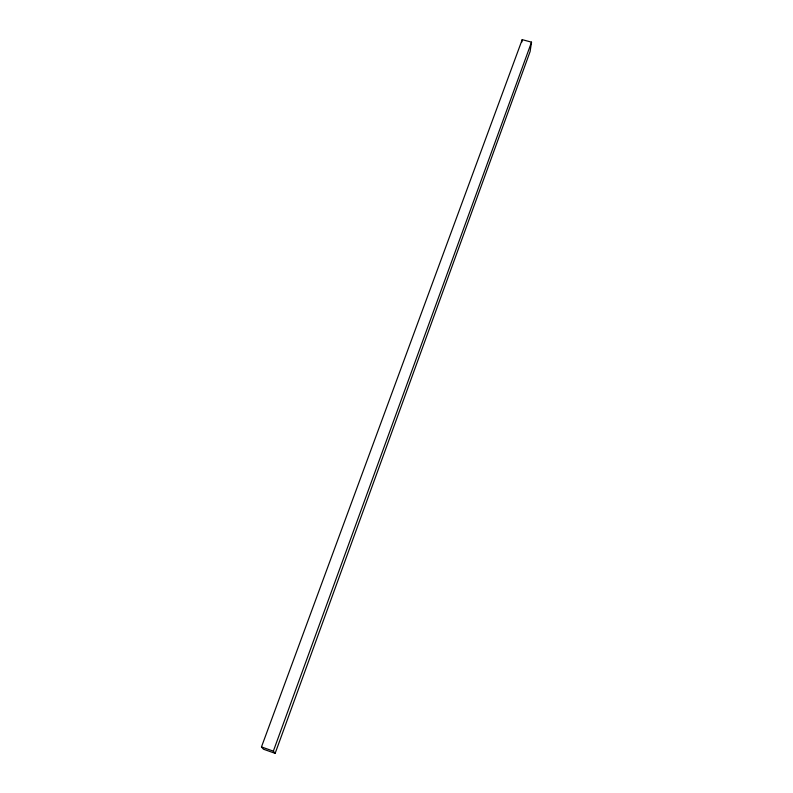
<?xml version="1.0" encoding="UTF-8"?>
<svg xmlns="http://www.w3.org/2000/svg" width="793" height="793" viewBox="0 0 793 793"><rect width="100%" height="100%" fill="white"/><g stroke="black" fill="none" stroke-linecap="round" stroke-linejoin="round"><path stroke-width="1.19" d="M521.873 41.999L522.21 39.65L531.528 42.158L530.111 51.535L275.151 753.35L263.435 749.197L261.472 746.937L522.21 39.65M275.151 753.35L273.347 751.14L531.528 42.158M261.472 746.937L273.347 751.14"/></g></svg>
